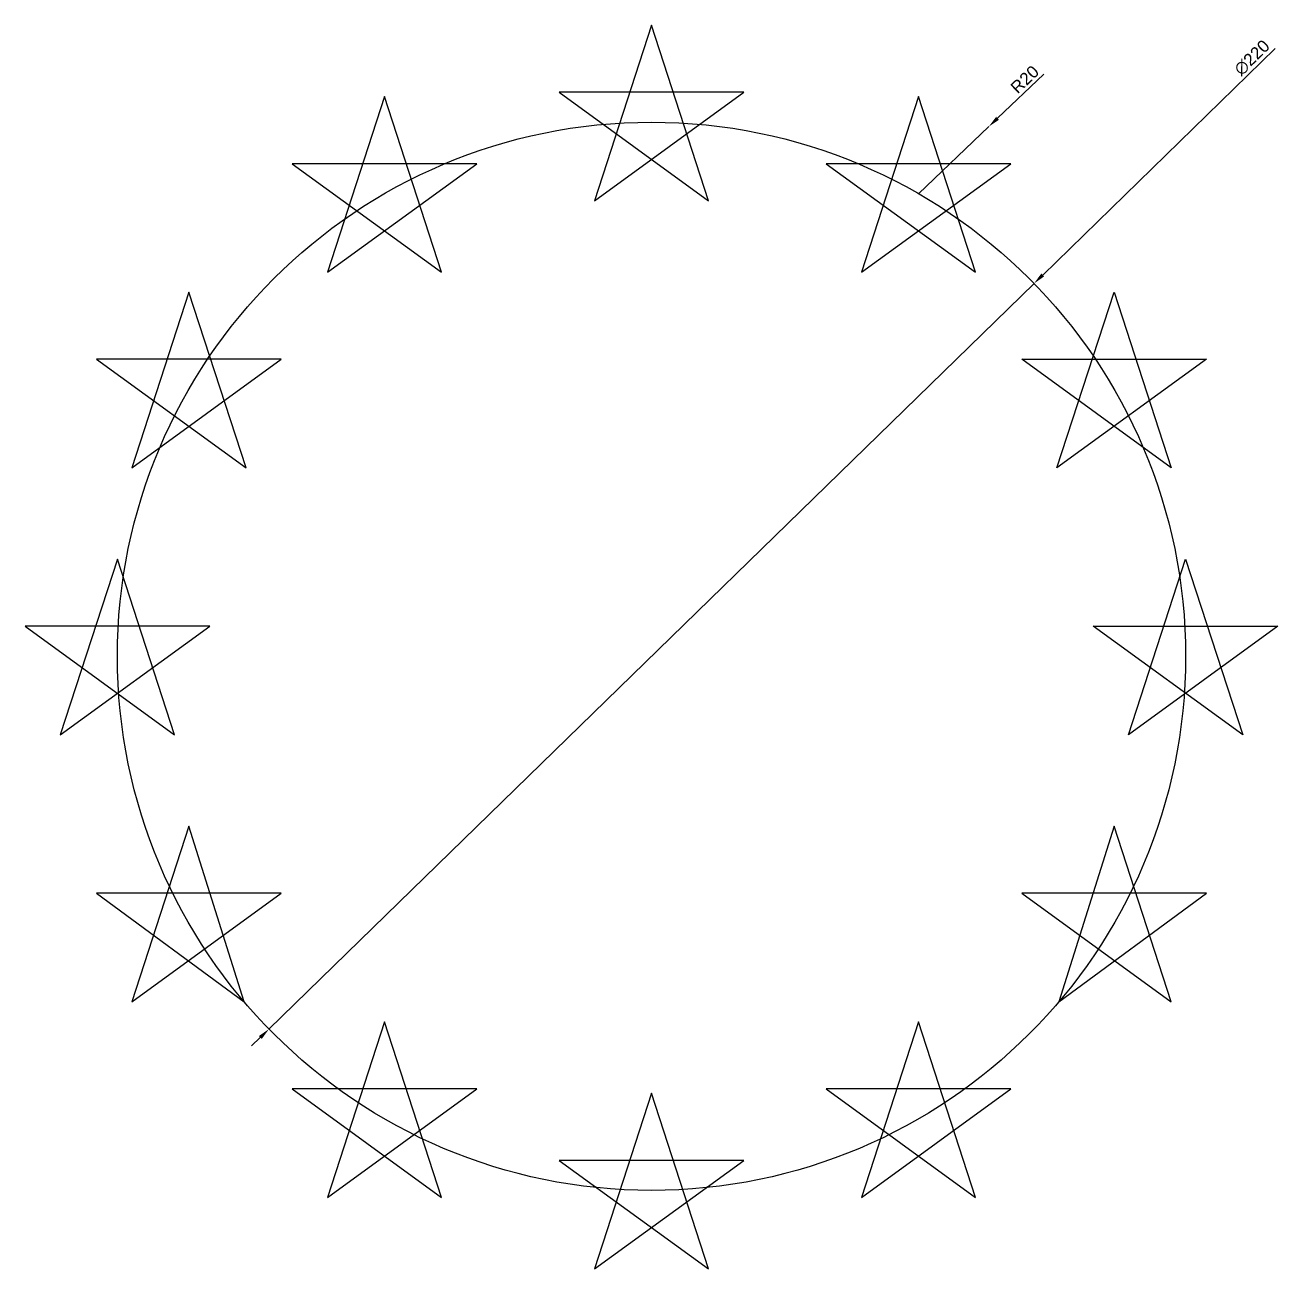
# Model space of a CAD drawing. Header units: millimetres. Extents: x 2423 to 4291, y 714 to 1630.
# Drawn here: x 3321.5 to 3579.6, y 1361 to 1617.1 of the extents above; entities that cross this region are included whole.
import ezdxf

# ---------------------------------------------------------------- set-up
doc = ezdxf.new("R2010")
doc.units = ezdxf.units.MM
doc.styles.get("Standard").update_dxf_attribs({"font": 'arial.ttf'})
doc.dimstyles.new('ISO-25', dxfattribs={"dimtxt": 2.5, "dimasz": 2.5, "dimexe": 1.25, "dimexo": 0.625, "dimtad": 1, "dimtxsty": 'Standard', "dimcen": 2.5, "dimadec": 0, "dimazin": 0, "dimtfac": 1, "dimtmove": 0, "dimatfit": 3, "dimfxl": 1, "dimarcsym": 0})

# ---------------------------------------------------------------- blocks, each defined once
blk = doc.blocks.new('*D8')
at = {"color": 0, "lineweight": -2, "transparency": 16777216}
for p, q in [((3578.98, 1612.31), (3531.1, 1565.65)), ((3371.75, 1410.36), (3529.31, 1563.9)), ((3369.96, 1408.62), (3368.17, 1406.87))]:
    blk.add_line(p, q, dxfattribs=at)
at = {"color": 0, "transparency": 16777216}
for points in [[(3530.81, 1565.95), (3531.39, 1565.35), (3529.31, 1563.9)], [(3369.67, 1408.92), (3370.25, 1408.32), (3371.75, 1410.36)]]:
    blk.add_solid(points, dxfattribs=at)
at = {"layer": 'Defpoints', "color": 0, "transparency": 16777216}
for p in [(3529.31, 1563.9), (3371.75, 1410.36)]:
    blk.add_point(p, dxfattribs=at)
at = {"color": 0, "transparency": 16777216, "insert": (3574.21, 1610.41), "char_height": 2.5, "attachment_point": 5, "rotation": 44.2595}
blk.add_mtext('∅220', dxfattribs=at)
blk = doc.blocks.new('*D9')
at = {"color": 0, "lineweight": -2, "transparency": 16777216}
for p, q in [((3531.33, 1607.03), (3521.8, 1597.93)), ((3505.53, 1582.39), (3519.99, 1596.21))]:
    blk.add_line(p, q, dxfattribs=at)
at = {"color": 0, "transparency": 16777216}
blk.add_solid([(3521.51, 1598.24), (3522.09, 1597.63), (3519.99, 1596.21)], dxfattribs=at)
at = {"layer": 'Defpoints', "color": 0, "transparency": 16777216}
for p in [(3519.99, 1596.21), (3505.53, 1582.39)]:
    blk.add_point(p, dxfattribs=at)
at = {"color": 0, "transparency": 16777216, "insert": (3527.41, 1605.92), "char_height": 2.5, "attachment_point": 5, "rotation": 43.6811}
blk.add_mtext('R20', dxfattribs=at)

msp = doc.modelspace()

# ---------------------------------------------------------------- linework, layer by layer
for p, q in [((3450.531, 1617.132), (3438.775, 1580.952)), ((3462.287, 1580.952), (3450.531, 1617.132)), ((3431.51, 1603.312), (3462.287, 1580.952)), ((3469.552, 1603.312), (3431.51, 1603.312)), ((3438.775, 1580.952), (3469.552, 1603.312)), ((3395.531, 1602.395), (3383.775, 1566.214)), ((3407.287, 1566.214), (3395.531, 1602.395)), ((3505.531, 1602.395), (3493.775, 1566.214)), ((3517.287, 1566.214), (3505.531, 1602.395)), ((3414.552, 1588.575), (3376.51, 1588.575)), ((3376.51, 1588.575), (3407.287, 1566.214)), ((3383.775, 1566.214), (3414.552, 1588.575)), ((3524.552, 1588.575), (3486.51, 1588.575)), ((3486.51, 1588.575), (3517.287, 1566.214)), ((3493.775, 1566.214), (3524.552, 1588.575)), ((3355.268, 1562.132), (3343.512, 1525.952)), ((3367.024, 1525.952), (3355.268, 1562.132)), ((3534.038, 1525.952), (3545.794, 1562.132)), ((3545.794, 1562.132), (3557.549, 1525.952)), ((3374.289, 1548.312), (3336.247, 1548.312)), ((3336.247, 1548.312), (3367.024, 1525.952)), ((3343.512, 1525.952), (3374.289, 1548.312)), ((3557.549, 1525.952), (3526.772, 1548.312)), ((3526.772, 1548.312), (3564.815, 1548.312)), ((3564.815, 1548.312), (3534.038, 1525.952)), ((3340.531, 1507.132), (3328.775, 1470.952)), ((3352.287, 1470.952), (3340.531, 1507.132)), ((3548.775, 1470.952), (3560.531, 1507.132)), ((3560.531, 1507.132), (3572.287, 1470.952)), ((3359.552, 1493.312), (3321.51, 1493.312)), ((3321.51, 1493.312), (3352.287, 1470.952)), ((3328.775, 1470.952), (3359.552, 1493.312)), ((3572.287, 1470.952), (3541.51, 1493.312)), ((3541.51, 1493.312), (3579.552, 1493.312)), ((3579.552, 1493.312), (3548.775, 1470.952)), ((3355.268, 1452.132), (3343.512, 1415.952)), ((3366.666, 1415.952), (3355.268, 1452.132)), ((3545.794, 1452.132), (3534.396, 1415.952)), ((3557.549, 1415.952), (3545.794, 1452.132)), ((3374.289, 1438.312), (3336.247, 1438.312)), ((3336.247, 1438.312), (3366.666, 1415.952)), ((3343.512, 1415.952), (3374.289, 1438.312)), ((3564.815, 1438.312), (3526.772, 1438.312)), ((3526.772, 1438.312), (3557.549, 1415.952)), ((3534.396, 1415.952), (3564.815, 1438.312)), ((3395.531, 1411.869), (3383.775, 1375.689)), ((3407.287, 1375.689), (3395.531, 1411.869)), ((3505.531, 1411.869), (3493.775, 1375.689)), ((3517.287, 1375.689), (3505.531, 1411.869)), ((3414.552, 1398.049), (3376.51, 1398.049)), ((3376.51, 1398.049), (3407.287, 1375.689)), ((3383.775, 1375.689), (3414.552, 1398.049)), ((3450.531, 1397.132), (3438.775, 1360.952)), ((3462.287, 1360.952), (3450.531, 1397.132)), ((3524.552, 1398.049), (3486.51, 1398.049)), ((3486.51, 1398.049), (3517.287, 1375.689)), ((3493.775, 1375.689), (3524.552, 1398.049)), ((3469.552, 1383.312), (3431.51, 1383.312)), ((3431.51, 1383.312), (3462.287, 1360.952)), ((3438.775, 1360.952), (3469.552, 1383.312))]:
    msp.add_line(p, q)
msp.add_circle((3450.531, 1487.132), 110)

# ---------------------------------------------------------------- dimensions: what is measured, and where the dimension line sits
dim = msp.add_diameter_dim_2p(p1=(3371.75, 1410.362), p2=(3529.311, 1563.902), dimstyle='ISO-25')
dim.commit()
dim.dimension.update_dxf_attribs({"geometry": '*D8', "text_midpoint": (3575.587, 1608.997), "dimtype": 163})
dim = msp.add_radius_dim(center=(3505.531, 1582.395), mpoint=(3519.995, 1596.208), dimstyle='ISO-25')
dim.commit()
dim.dimension.update_dxf_attribs({"geometry": '*D9', "text_midpoint": (3528.721, 1604.541), "dimtype": 164})

doc.saveas('drawing.dxf')
